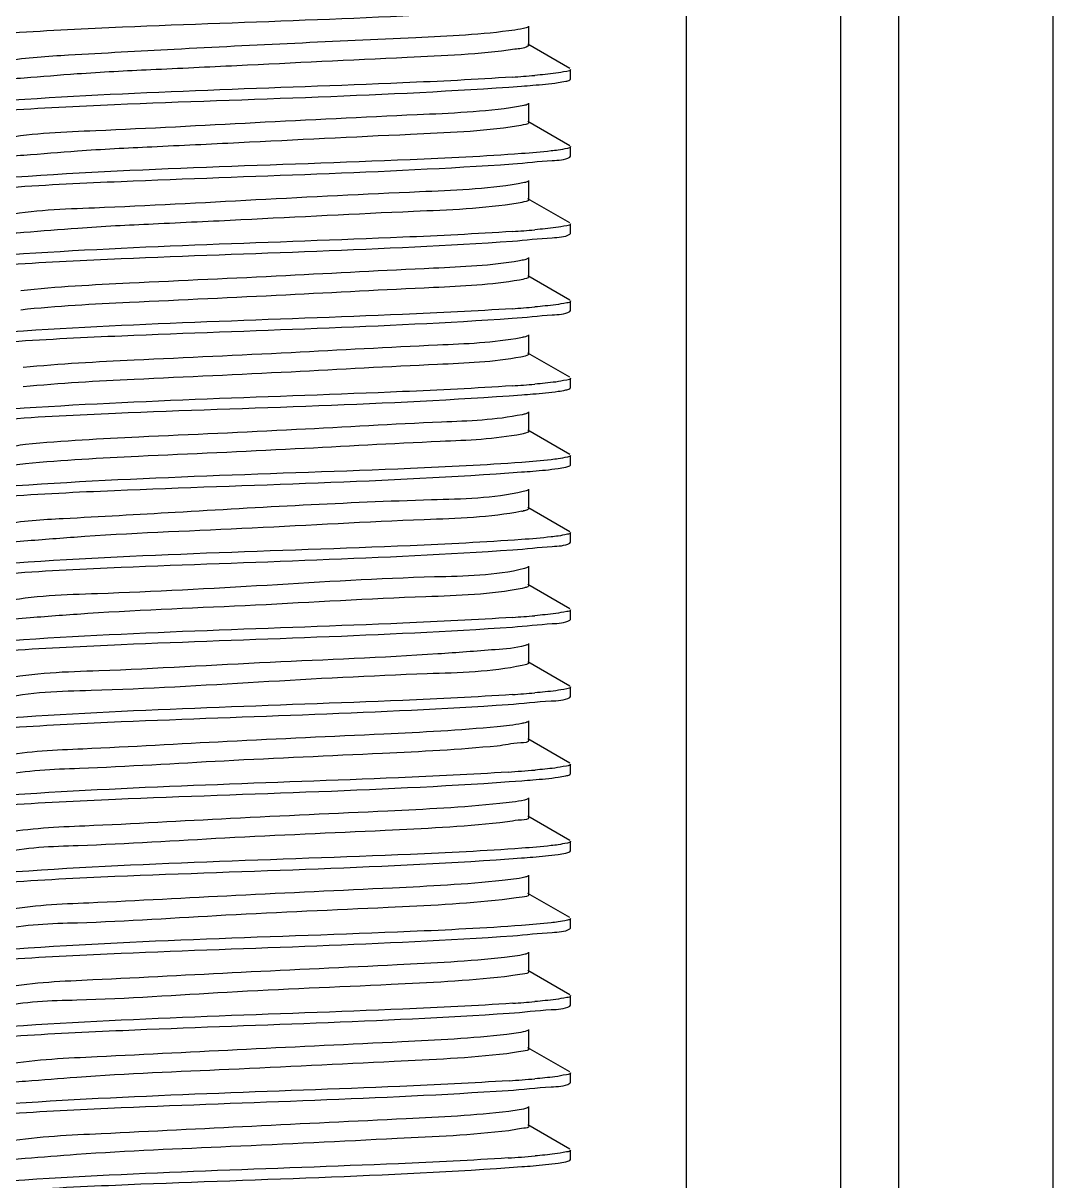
# Model space of a CAD drawing. Extents: x 69728788 to 150676229, y 20333219 to 43663798.
# Drawn here: x 75262220.9 to 75262449.7, y 20706345.2 to 20706602.3 of the extents above; entities that cross this region are included whole.
import ezdxf

# ---------------------------------------------------------------- set-up
doc = ezdxf.new("R2010")
doc.units = 0
doc.header["$LTSCALE"] = 1000
doc.header["$MEASUREMENT"] = 0
doc.layers.get('0').update_dxf_attribs({"linetype": 'CONTINUOUS'})

# ---------------------------------------------------------------- blocks, each defined once
blk = doc.blocks.new('gfhhrryyfd')
at = {"linetype": 'Continuous'}
for p, q in [((3693422.89, -1741005.43), (3693422.89, -1744418.97)), ((3693457.18, -1741005.43), (3693457.18, -1744418.97)), ((3693470.04, -1741005.43), (3693470.04, -1744418.97)), ((3693504.33, -1741005.43), (3693504.33, -1744418.97)), ((3693387.9, -1743580.74), (3693387.9, -1743576.45)), ((3693397.01, -1743585.91), (3693387.71, -1743580.52)), ((3693397.18, -1743588.24), (3693397.18, -1743586.1)), ((3693397.18, -1743588.24), (3693397.18, -1743586.1)), ((3693397.01, -1743588.43), (3693397.18, -1743588.24)), ((3693387.9, -1743597.88), (3693387.9, -1743593.6)), ((3693397.01, -1743603.05), (3693387.71, -1743597.67)), ((3693397.18, -1743605.39), (3693397.18, -1743603.24)), ((3693397.18, -1743605.39), (3693397.18, -1743603.24)), ((3693397.01, -1743605.57), (3693397.18, -1743605.39)), ((3693387.9, -1743615.03), (3693387.9, -1743610.74)), ((3693397.01, -1743620.2), (3693387.71, -1743614.81)), ((3693397.18, -1743622.53), (3693397.18, -1743620.39)), ((3693397.18, -1743622.53), (3693397.18, -1743620.39)), ((3693397.01, -1743622.72), (3693397.18, -1743622.53)), ((3693387.9, -1743632.18), (3693387.9, -1743627.89)), ((3693397.01, -1743637.35), (3693387.71, -1743631.96)), ((3693397.18, -1743639.68), (3693397.18, -1743637.53)), ((3693397.18, -1743639.68), (3693397.18, -1743637.53)), ((3693397.01, -1743639.86), (3693397.18, -1743639.68)), ((3693387.9, -1743649.32), (3693387.9, -1743645.03)), ((3693397.01, -1743654.49), (3693387.71, -1743649.1)), ((3693397.18, -1743656.82), (3693397.18, -1743654.68)), ((3693397.18, -1743656.82), (3693397.18, -1743654.68)), ((3693397.01, -1743657.01), (3693397.18, -1743656.82)), ((3693387.9, -1743666.47), (3693387.9, -1743662.18)), ((3693397.01, -1743671.64), (3693387.71, -1743666.25)), ((3693397.18, -1743673.97), (3693397.18, -1743671.82)), ((3693397.18, -1743673.97), (3693397.18, -1743671.82)), ((3693397.01, -1743674.15), (3693397.18, -1743673.97)), ((3693387.9, -1743683.61), (3693387.9, -1743679.32)), ((3693397.01, -1743688.78), (3693387.71, -1743683.39)), ((3693397.18, -1743691.11), (3693397.18, -1743688.97)), ((3693397.18, -1743691.11), (3693397.18, -1743688.97)), ((3693397.01, -1743691.3), (3693397.18, -1743691.11)), ((3693387.9, -1743700.76), (3693387.9, -1743696.47)), ((3693386.9, -1743701.26), (3693386.42, -1743701.37)), ((3693397.01, -1743705.93), (3693387.71, -1743700.54)), ((3693397.18, -1743708.26), (3693397.18, -1743706.11)), ((3693397.18, -1743708.26), (3693397.18, -1743706.11)), ((3693397.01, -1743708.44), (3693397.18, -1743708.26)), ((3693387.9, -1743717.9), (3693387.9, -1743713.61)), ((3693397.01, -1743723.07), (3693387.71, -1743717.68)), ((3693387.11, -1743718.35), (3693386.45, -1743718.5)), ((3693397.18, -1743725.4), (3693397.18, -1743723.26)), ((3693397.18, -1743725.4), (3693397.18, -1743723.26)), ((3693397.01, -1743725.59), (3693397.18, -1743725.4)), ((3693387.9, -1743735.05), (3693387.9, -1743730.76)), ((3693397.01, -1743740.22), (3693387.71, -1743734.83)), ((3693397.18, -1743742.55), (3693397.18, -1743740.4)), ((3693397.18, -1743742.55), (3693397.18, -1743740.4)), ((3693397.01, -1743742.74), (3693397.18, -1743742.55)), ((3693387.9, -1743752.19), (3693387.9, -1743747.91)), ((3693397.01, -1743757.36), (3693387.71, -1743751.97)), ((3693397.18, -1743759.69), (3693397.18, -1743757.55)), ((3693397.18, -1743759.69), (3693397.18, -1743757.55)), ((3693397.01, -1743759.88), (3693397.18, -1743759.69)), ((3693387.9, -1743769.34), (3693387.9, -1743765.05)), ((3693397.01, -1743774.51), (3693387.71, -1743769.12)), ((3693397.18, -1743776.84), (3693397.18, -1743774.69)), ((3693397.18, -1743776.84), (3693397.18, -1743774.69)), ((3693397.01, -1743777.03), (3693397.18, -1743776.84)), ((3693387.9, -1743786.48), (3693387.9, -1743782.2)), ((3693397.01, -1743791.65), (3693387.71, -1743786.26)), ((3693397.18, -1743793.98), (3693397.18, -1743791.84)), ((3693397.18, -1743793.98), (3693397.18, -1743791.84)), ((3693397.01, -1743794.17), (3693397.18, -1743793.98)), ((3693387.9, -1743803.63), (3693387.9, -1743799.34)), ((3693397.01, -1743808.8), (3693387.71, -1743803.41)), ((3693397.18, -1743811.13), (3693397.18, -1743808.99)), ((3693397.18, -1743811.13), (3693397.18, -1743808.99)), ((3693397.01, -1743811.32), (3693397.18, -1743811.13)), ((3693387.9, -1743820.77), (3693387.9, -1743816.49)), ((3693397.01, -1743825.94), (3693387.71, -1743820.56)), ((3693397.18, -1743828.27), (3693397.18, -1743826.13)), ((3693397.18, -1743828.27), (3693397.18, -1743826.13)), ((3693397.01, -1743828.46), (3693397.18, -1743828.27))]:
    blk.add_line(p, q, dxfattribs=at)
for centre, radius, start, end in [((3693364.49, -1743293.21), 295.25, 273.829, 274.8033), ((3693364.62, -1743329.15), 293.6, 273.8442, 274.8035), ((3693364.54, -1743345.26), 294.64, 273.8345, 274.8034), ((3693364.5, -1743361.85), 295.19, 273.8294, 274.8033), ((3693383.65, -1743670.85), 13.65, 281.4996, 282.8069), ((3693364.63, -1743414.92), 293.55, 273.8446, 274.8035), ((3693364.54, -1743431.01), 294.61, 273.8348, 274.8034), ((3693363.28, -1743432.22), 310.59, 273.6947, 274.7994), ((3693364.63, -1743500.69), 293.51, 273.845, 274.8036), ((3693363.57, -1743504.42), 306.97, 273.7263, 274.8), ((3693363.29, -1743518.06), 310.48, 273.6957, 274.7994)]:
    blk.add_arc(centre, radius, start, end, dxfattribs=at)
for points, knots in [([(3693273.2, -1743577.95), (3693281.33, -1743577.4), (3693318.33, -1743575.62), (3693355.38, -1743574.76), (3693384.21, -1743572.8)], [0, 0, 0, 0, 0.21997, 1, 1, 1, 1]), ([(3693387.71, -1743576.67), (3693387.58, -1743576.74), (3693386.64, -1743577.08), (3693385.65, -1743577.22), (3693384.81, -1743577.34)], [0, 0, 0, 0, 0.145106, 1, 1, 1, 1]), ([(3693384.81, -1743577.34), (3693377.51, -1743578.39), (3693352.2, -1743579.54), (3693319.13, -1743581.07), (3693288.79, -1743582.76), (3693276.3, -1743583.49), (3693271.7, -1743584.25)], [0, 0, 0, 0, 0.195214, 0.66949, 0.876579, 1, 1, 1, 1]), ([(3693384.81, -1743581.62), (3693376.9, -1743582.77), (3693356.22, -1743583.61), (3693329.25, -1743585), (3693304.79, -1743586.15), (3693289, -1743586.91), (3693277.71, -1743587.92), (3693271.71, -1743588.3), (3693269.83, -1743588.95)], [0, 0, 0, 0, 0.2081, 0.537452, 0.703534, 0.845734, 0.94828, 1, 1, 1, 1]), ([(3693387.89, -1743580.74), (3693387.89, -1743580.84), (3693386.81, -1743581.55), (3693385.79, -1743581.48), (3693384.81, -1743581.62)], [0, 0, 0, 0, 0.090621, 1, 1, 1, 1]), ([(3693397.18, -1743586.1), (3693397.18, -1743586.41), (3693395.53, -1743586.61), (3693394.69, -1743586.84), (3693393.86, -1743586.95)], [0, 0, 0, 0, 0.27149, 1, 1, 1, 1]), ([(3693384.21, -1743587.8), (3693376.12, -1743588.35), (3693339.11, -1743590.14), (3693302.07, -1743591), (3693273.2, -1743592.95)], [0, 0, 0, 0, 0.218927, 1, 1, 1, 1]), ([(3693386.29, -1743589.8), (3693387.13, -1743589.74), (3693389.83, -1743589.53), (3693392.54, -1743589.28), (3693394.4, -1743589.02)], [0, 0, 0, 0, 0.30751, 1, 1, 1, 1]), ([(3693394.4, -1743589.02), (3693394.97, -1743588.94), (3693395.84, -1743588.79), (3693396.73, -1743588.59), (3693397.01, -1743588.43)], [0, 0, 0, 0, 0.642991, 1, 1, 1, 1]), ([(3693271.01, -1743595.25), (3693279.28, -1743594.64), (3693317.71, -1743592.77), (3693356.2, -1743592.01), (3693386.29, -1743589.8)], [0, 0, 0, 0, 0.21564, 1, 1, 1, 1]), ([(3693385.18, -1743594.43), (3693377.87, -1743595.55), (3693358.43, -1743596.36), (3693327.25, -1743597.91), (3693296.65, -1743599.61), (3693277.91, -1743600.24), (3693271.16, -1743601.48)], [0, 0, 0, 0, 0.194105, 0.509785, 0.82001, 1, 1, 1, 1]), ([(3693387.71, -1743593.82), (3693387.43, -1743593.97), (3693386.57, -1743594.19), (3693385.73, -1743594.34), (3693385.18, -1743594.43)], [0, 0, 0, 0, 0.36416, 1, 1, 1, 1]), ([(3693385.18, -1743598.71), (3693377.38, -1743599.91), (3693356.73, -1743600.7), (3693329.72, -1743602.12), (3693305.06, -1743603.29), (3693289.09, -1743604.05), (3693277.72, -1743605.08), (3693271.67, -1743605.44), (3693269.8, -1743606.1)], [0, 0, 0, 0, 0.204575, 0.534732, 0.702004, 0.845303, 0.948449, 1, 1, 1, 1]), ([(3693387.9, -1743597.88), (3693387.9, -1743598.15), (3693386.58, -1743598.43), (3693385.86, -1743598.61), (3693385.18, -1743598.71)], [0, 0, 0, 0, 0.278319, 1, 1, 1, 1]), ([(3693386.29, -1743604.8), (3693378.04, -1743605.41), (3693339.61, -1743607.28), (3693301.12, -1743608.04), (3693271.01, -1743610.25)], [0, 0, 0, 0, 0.215051, 1, 1, 1, 1]), ([(3693394.4, -1743604.02), (3693393.89, -1743604.09), (3693391.19, -1743604.42), (3693388.48, -1743604.64), (3693386.29, -1743604.8)], [0, 0, 0, 0, 0.191313, 1, 1, 1, 1]), ([(3693397.18, -1743603.24), (3693397.18, -1743603.51), (3693395.81, -1743603.74), (3693395.1, -1743603.92), (3693394.4, -1743604.02)], [0, 0, 0, 0, 0.274533, 1, 1, 1, 1]), ([(3693272.88, -1743612.26), (3693281.01, -1743611.7), (3693318.15, -1743609.92), (3693355.34, -1743609.06), (3693384.31, -1743607.08)], [0, 0, 0, 0, 0.219067, 1, 1, 1, 1]), ([(3693384.31, -1743607.08), (3693387.25, -1743606.88), (3693391.37, -1743606.31), (3693395.86, -1743606.23), (3693397.01, -1743605.57)], [0, 0, 0, 0, 0.690176, 1, 1, 1, 1]), ([(3693385.53, -1743611.52), (3693378.3, -1743612.71), (3693358.77, -1743613.46), (3693327.4, -1743615.05), (3693296.55, -1743616.79), (3693277.66, -1743617.36), (3693270.96, -1743618.67)], [0, 0, 0, 0, 0.1914, 0.508904, 0.82143, 1, 1, 1, 1]), ([(3693387.71, -1743610.96), (3693387.46, -1743611.1), (3693386.73, -1743611.3), (3693385.99, -1743611.44), (3693385.53, -1743611.52)], [0, 0, 0, 0, 0.370146, 1, 1, 1, 1]), ([(3693387.89, -1743615.03), (3693387.89, -1743615.27), (3693386.77, -1743615.55), (3693386.12, -1743615.71), (3693385.53, -1743615.8)], [0, 0, 0, 0, 0.281673, 1, 1, 1, 1]), ([(3693385.53, -1743615.8), (3693377.86, -1743617.06), (3693357.23, -1743617.79), (3693330.21, -1743619.25), (3693305.34, -1743620.42), (3693289.21, -1743621.18), (3693277.74, -1743622.23), (3693271.64, -1743622.58), (3693269.77, -1743623.26)], [0, 0, 0, 0, 0.200932, 0.531835, 0.700309, 0.844745, 0.948548, 1, 1, 1, 1]), ([(3693397.18, -1743620.39), (3693397.18, -1743620.7), (3693395.54, -1743620.9), (3693394.71, -1743621.13), (3693393.89, -1743621.24)], [0, 0, 0, 0, 0.27161, 1, 1, 1, 1]), ([(3693384.31, -1743622.09), (3693376.18, -1743622.64), (3693339.04, -1743624.43), (3693301.85, -1743625.29), (3693272.88, -1743627.26)], [0, 0, 0, 0, 0.219037, 1, 1, 1, 1]), ([(3693384.25, -1743624.23), (3693387.2, -1743624.03), (3693391.34, -1743623.46), (3693395.86, -1743623.38), (3693397.01, -1743622.72)], [0, 0, 0, 0, 0.690266, 1, 1, 1, 1]), ([(3693272.93, -1743629.4), (3693281.05, -1743628.85), (3693318.16, -1743627.06), (3693355.31, -1743626.2), (3693384.25, -1743624.23)], [0, 0, 0, 0, 0.219143, 1, 1, 1, 1]), ([(3693387.71, -1743628.11), (3693387.5, -1743628.23), (3693386.87, -1743628.41), (3693386.24, -1743628.54), (3693385.85, -1743628.61)], [0, 0, 0, 0, 0.376739, 1, 1, 1, 1]), ([(3693385.85, -1743628.61), (3693379.55, -1743629.72), (3693362.13, -1743630.41), (3693333.27, -1743632.02), (3693302.68, -1743633.39), (3693283.03, -1743634.39), (3693275, -1743635.25)], [0, 0, 0, 0, 0.172879, 0.468878, 0.781995, 1, 1, 1, 1]), ([(3693385.85, -1743632.89), (3693379.55, -1743634.01), (3693362.13, -1743634.7), (3693333.27, -1743636.31), (3693302.68, -1743637.68), (3693283.03, -1743638.68), (3693275, -1743639.54)], [0, 0, 0, 0, 0.172879, 0.468878, 0.781995, 1, 1, 1, 1]), ([(3693387.89, -1743632.18), (3693387.89, -1743632.38), (3693386.94, -1743632.67), (3693386.36, -1743632.8), (3693385.85, -1743632.89)], [0, 0, 0, 0, 0.285344, 1, 1, 1, 1]), ([(3693397.18, -1743637.53), (3693397.18, -1743637.84), (3693395.53, -1743638.05), (3693394.7, -1743638.28), (3693393.87, -1743638.38)], [0, 0, 0, 0, 0.271534, 1, 1, 1, 1]), ([(3693384.25, -1743639.24), (3693376.12, -1743639.79), (3693339.02, -1743641.58), (3693301.87, -1743642.43), (3693272.93, -1743644.4)], [0, 0, 0, 0, 0.219178, 1, 1, 1, 1]), ([(3693384.21, -1743641.38), (3693387.18, -1743641.18), (3693391.33, -1743640.6), (3693395.86, -1743640.53), (3693397.01, -1743639.86)], [0, 0, 0, 0, 0.690313, 1, 1, 1, 1]), ([(3693273.03, -1743646.54), (3693281.16, -1743645.99), (3693318.22, -1743644.2), (3693355.32, -1743643.35), (3693384.21, -1743641.38)], [0, 0, 0, 0, 0.219437, 1, 1, 1, 1]), ([(3693386.15, -1743645.7), (3693380.06, -1743646.86), (3693362.92, -1743647.48), (3693334.32, -1743649.14), (3693303.59, -1743650.49), (3693283.72, -1743651.5), (3693275.52, -1743652.34)], [0, 0, 0, 0, 0.167774, 0.461831, 0.776883, 1, 1, 1, 1]), ([(3693387.71, -1743645.25), (3693387.53, -1743645.36), (3693387, -1743645.52), (3693386.47, -1743645.64), (3693386.15, -1743645.7)], [0, 0, 0, 0, 0.384134, 1, 1, 1, 1]), ([(3693386.15, -1743649.98), (3693380.06, -1743651.15), (3693362.92, -1743651.77), (3693334.32, -1743653.43), (3693303.59, -1743654.77), (3693283.72, -1743655.79), (3693275.52, -1743656.63)], [0, 0, 0, 0, 0.167774, 0.461831, 0.776883, 1, 1, 1, 1]), ([(3693387.89, -1743649.32), (3693387.89, -1743649.5), (3693387.09, -1743649.78), (3693386.59, -1743649.9), (3693386.15, -1743649.98)], [0, 0, 0, 0, 0.289775, 1, 1, 1, 1]), ([(3693384.21, -1743656.38), (3693376.1, -1743656.94), (3693339.04, -1743658.72), (3693301.94, -1743659.58), (3693273.03, -1743661.54)], [0, 0, 0, 0, 0.219145, 1, 1, 1, 1]), ([(3693397.18, -1743654.68), (3693397.18, -1743654.99), (3693395.53, -1743655.2), (3693394.69, -1743655.42), (3693393.86, -1743655.53)], [0, 0, 0, 0, 0.271494, 1, 1, 1, 1]), ([(3693271.12, -1743663.82), (3693279.41, -1743663.21), (3693317.82, -1743661.34), (3693356.28, -1743660.59), (3693386.33, -1743658.38)], [0, 0, 0, 0, 0.216129, 1, 1, 1, 1]), ([(3693386.33, -1743658.38), (3693387.16, -1743658.32), (3693389.86, -1743658.1), (3693392.56, -1743657.86), (3693394.41, -1743657.6)], [0, 0, 0, 0, 0.307527, 1, 1, 1, 1]), ([(3693394.41, -1743657.6), (3693394.98, -1743657.52), (3693395.85, -1743657.37), (3693396.74, -1743657.17), (3693397.01, -1743657.01)], [0, 0, 0, 0, 0.642834, 1, 1, 1, 1]), ([(3693386.42, -1743662.79), (3693380.55, -1743664.01), (3693363.7, -1743664.54), (3693335.36, -1743666.26), (3693304.52, -1743667.58), (3693284.44, -1743668.6), (3693276.07, -1743669.43)], [0, 0, 0, 0, 0.162646, 0.454753, 0.771748, 1, 1, 1, 1]), ([(3693387.71, -1743662.4), (3693387.56, -1743662.48), (3693387.13, -1743662.63), (3693386.69, -1743662.73), (3693386.42, -1743662.79)], [0, 0, 0, 0, 0.392529, 1, 1, 1, 1]), ([(3693387.9, -1743666.47), (3693387.89, -1743666.64), (3693387.18, -1743666.91), (3693386.71, -1743667.02), (3693386.31, -1743667.1)], [0, 0, 0, 0, 0.292517, 1, 1, 1, 1]), ([(3693276.07, -1743669.43), (3693274.38, -1743669.6), (3693272.79, -1743670.12), (3693269.29, -1743670.14), (3693269.3, -1743670.75)], [0, 0, 0, 0, 0.734772, 1, 1, 1, 1]), ([(3693386.31, -1743667.1), (3693380.37, -1743668.28), (3693363.48, -1743668.86), (3693335.14, -1743670.55), (3693304.39, -1743671.87), (3693284.4, -1743672.89), (3693276.07, -1743673.72)], [0, 0, 0, 0, 0.164346, 0.456483, 0.772538, 1, 1, 1, 1]), ([(3693397.18, -1743671.82), (3693397.18, -1743672.09), (3693395.82, -1743672.32), (3693395.11, -1743672.5), (3693394.41, -1743672.6)], [0, 0, 0, 0, 0.274605, 1, 1, 1, 1]), ([(3693276.07, -1743673.72), (3693275.23, -1743673.8), (3693273.06, -1743674.12), (3693270.68, -1743674.12), (3693269.48, -1743674.82)], [0, 0, 0, 0, 0.376452, 1, 1, 1, 1]), ([(3693386.33, -1743673.38), (3693378.1, -1743673.99), (3693339.69, -1743675.86), (3693301.23, -1743676.63), (3693271.12, -1743678.82)], [0, 0, 0, 0, 0.214712, 1, 1, 1, 1]), ([(3693394.41, -1743672.6), (3693393.9, -1743672.67), (3693391.21, -1743673), (3693388.52, -1743673.22), (3693386.33, -1743673.38)], [0, 0, 0, 0, 0.191302, 1, 1, 1, 1]), ([(3693394.4, -1743674.75), (3693394.97, -1743674.66), (3693395.84, -1743674.51), (3693396.73, -1743674.31), (3693397.01, -1743674.15)], [0, 0, 0, 0, 0.642987, 1, 1, 1, 1]), ([(3693271.01, -1743680.97), (3693279.28, -1743680.37), (3693317.71, -1743678.49), (3693356.2, -1743677.74), (3693386.29, -1743675.52)], [0, 0, 0, 0, 0.215653, 1, 1, 1, 1]), ([(3693386.29, -1743675.52), (3693387.13, -1743675.46), (3693389.83, -1743675.25), (3693392.54, -1743675.01), (3693394.4, -1743674.75)], [0, 0, 0, 0, 0.307511, 1, 1, 1, 1]), ([(3693387.71, -1743679.54), (3693387.58, -1743679.61), (3693387.24, -1743679.74), (3693386.89, -1743679.83), (3693386.67, -1743679.88)], [0, 0, 0, 0, 0.401923, 1, 1, 1, 1]), ([(3693386.67, -1743679.88), (3693380.01, -1743681.4), (3693353.97, -1743681.9), (3693319.98, -1743683.89), (3693288.17, -1743685.75), (3693275.22, -1743686.35), (3693270.73, -1743687.3)], [0, 0, 0, 0, 0.176446, 0.666999, 0.881663, 1, 1, 1, 1]), ([(3693386.37, -1743684.23), (3693379.25, -1743685.68), (3693359.1, -1743686.13), (3693326.81, -1743688.16), (3693297.34, -1743689.17), (3693278.61, -1743690.69), (3693272.11, -1743691.13), (3693270, -1743691.76)], [0, 0, 0, 0, 0.18687, 0.514831, 0.834376, 0.943334, 1, 1, 1, 1]), ([(3693387.89, -1743683.61), (3693387.89, -1743683.75), (3693387.37, -1743684.01), (3693386.98, -1743684.09), (3693386.67, -1743684.17)], [0, 0, 0, 0, 0.301807, 1, 1, 1, 1]), ([(3693394.4, -1743689.75), (3693393.89, -1743689.82), (3693391.19, -1743690.15), (3693388.48, -1743690.37), (3693386.29, -1743690.53)], [0, 0, 0, 0, 0.191313, 1, 1, 1, 1]), ([(3693397.18, -1743688.97), (3693397.18, -1743689.24), (3693395.81, -1743689.46), (3693395.1, -1743689.65), (3693394.4, -1743689.75)], [0, 0, 0, 0, 0.274535, 1, 1, 1, 1]), ([(3693386.29, -1743690.53), (3693378.04, -1743691.13), (3693339.61, -1743693.01), (3693301.13, -1743693.77), (3693271.01, -1743695.97)], [0, 0, 0, 0, 0.215042, 1, 1, 1, 1]), ([(3693384.31, -1743692.81), (3693387.25, -1743692.61), (3693391.37, -1743692.04), (3693395.86, -1743691.96), (3693397.01, -1743691.3)], [0, 0, 0, 0, 0.690173, 1, 1, 1, 1]), ([(3693272.88, -1743697.99), (3693281.01, -1743697.43), (3693318.15, -1743695.64), (3693355.34, -1743694.79), (3693384.31, -1743692.81)], [0, 0, 0, 0, 0.219068, 1, 1, 1, 1]), ([(3693386.9, -1743696.97), (3693380.43, -1743698.61), (3693361.11, -1743698.75), (3693329.6, -1743700.77), (3693297.56, -1743702.52), (3693277.72, -1743702.98), (3693270.75, -1743704.44)], [0, 0, 0, 0, 0.172051, 0.492047, 0.816531, 1, 1, 1, 1]), ([(3693387.71, -1743696.69), (3693387.6, -1743696.75), (3693387.34, -1743696.85), (3693387.07, -1743696.93), (3693386.9, -1743696.97)], [0, 0, 0, 0, 0.41269, 1, 1, 1, 1]), ([(3693386.42, -1743701.37), (3693379.41, -1743702.82), (3693359.48, -1743703.25), (3693327.41, -1743705.27), (3693298, -1743706.31), (3693279.07, -1743707.77), (3693272.43, -1743708.26), (3693270.2, -1743708.85)], [0, 0, 0, 0, 0.184387, 0.509861, 0.829743, 0.940495, 1, 1, 1, 1]), ([(3693387.89, -1743700.76), (3693387.89, -1743700.87), (3693387.48, -1743701.11), (3693387.16, -1743701.19), (3693386.9, -1743701.26)], [0, 0, 0, 0, 0.310032, 1, 1, 1, 1]), ([(3693384.31, -1743707.81), (3693376.19, -1743708.37), (3693339.04, -1743710.16), (3693301.86, -1743711.01), (3693272.88, -1743712.99)], [0, 0, 0, 0, 0.219029, 1, 1, 1, 1]), ([(3693397.18, -1743706.11), (3693397.18, -1743706.42), (3693395.54, -1743706.63), (3693394.71, -1743706.85), (3693393.89, -1743706.96)], [0, 0, 0, 0, 0.271614, 1, 1, 1, 1]), ([(3693272.93, -1743715.13), (3693281.05, -1743714.57), (3693318.16, -1743712.79), (3693355.31, -1743711.93), (3693384.25, -1743709.96)], [0, 0, 0, 0, 0.219138, 1, 1, 1, 1]), ([(3693384.25, -1743709.96), (3693387.2, -1743709.76), (3693391.34, -1743709.19), (3693395.86, -1743709.11), (3693397.01, -1743708.44)], [0, 0, 0, 0, 0.690264, 1, 1, 1, 1]), ([(3693387.11, -1743714.06), (3693384.95, -1743714.67), (3693378.39, -1743715.14), (3693359.57, -1743716.63), (3693330.13, -1743717.66), (3693297.93, -1743719.68), (3693277.87, -1743720.12), (3693270.8, -1743721.57)], [0, 0, 0, 0, 0.057838, 0.167543, 0.487244, 0.814181, 1, 1, 1, 1]), ([(3693387.71, -1743713.83), (3693387.63, -1743713.88), (3693387.43, -1743713.96), (3693387.23, -1743714.03), (3693387.11, -1743714.06)], [0, 0, 0, 0, 0.425019, 1, 1, 1, 1]), ([(3693387.89, -1743717.9), (3693387.89, -1743718), (3693387.58, -1743718.22), (3693387.31, -1743718.29), (3693387.11, -1743718.35)], [0, 0, 0, 0, 0.320305, 1, 1, 1, 1]), ([(3693386.45, -1743718.5), (3693379.54, -1743719.95), (3693359.82, -1743720.41), (3693327.92, -1743722.18), (3693296.37, -1743724.12), (3693277, -1743724.38), (3693270.42, -1743725.94)], [0, 0, 0, 0, 0.182223, 0.50526, 0.82533, 1, 1, 1, 1]), ([(3693397.18, -1743723.26), (3693397.18, -1743723.57), (3693395.53, -1743723.78), (3693394.7, -1743724), (3693393.87, -1743724.11)], [0, 0, 0, 0, 0.271536, 1, 1, 1, 1]), ([(3693384.25, -1743724.96), (3693376.13, -1743725.51), (3693339.02, -1743727.3), (3693301.87, -1743728.16), (3693272.93, -1743730.13)], [0, 0, 0, 0, 0.219177, 1, 1, 1, 1]), ([(3693383.3, -1743727.17), (3693386.48, -1743726.96), (3693390.92, -1743726.34), (3693395.78, -1743726.3), (3693397.01, -1743725.59)], [0, 0, 0, 0, 0.691533, 1, 1, 1, 1]), ([(3693273.25, -1743732.25), (3693281.26, -1743731.71), (3693317.95, -1743729.95), (3693354.67, -1743729.06), (3693383.3, -1743727.17)], [0, 0, 0, 0, 0.218817, 1, 1, 1, 1]), ([(3693387.29, -1743731.15), (3693386.98, -1743731.25), (3693384.87, -1743731.72), (3693382.71, -1743731.92), (3693380.89, -1743732.1)], [0, 0, 0, 0, 0.152407, 1, 1, 1, 1]), ([(3693387.71, -1743730.98), (3693387.65, -1743731.01), (3693387.51, -1743731.07), (3693387.37, -1743731.12), (3693387.29, -1743731.15)], [0, 0, 0, 0, 0.43932, 1, 1, 1, 1]), ([(3693380.89, -1743732.1), (3693372.52, -1743732.92), (3693352.5, -1743733.95), (3693321.77, -1743735.26), (3693293.54, -1743736.95), (3693276.74, -1743737.52), (3693270.85, -1743738.71)], [0, 0, 0, 0, 0.228997, 0.545176, 0.836537, 1, 1, 1, 1]), ([(3693387.89, -1743735.05), (3693387.9, -1743735.68), (3693384.28, -1743735.68), (3693382.64, -1743736.22), (3693380.89, -1743736.39)], [0, 0, 0, 0, 0.265195, 1, 1, 1, 1]), ([(3693380.89, -1743736.39), (3693372.41, -1743737.21), (3693352.16, -1743738.25), (3693321.16, -1743739.55), (3693292.97, -1743741.34), (3693276.26, -1743741.77), (3693270.55, -1743743.06)], [0, 0, 0, 0, 0.23121, 0.549998, 0.841262, 1, 1, 1, 1]), ([(3693397.18, -1743740.4), (3693397.18, -1743740.73), (3693395.41, -1743740.93), (3693394.53, -1743741.17), (3693393.65, -1743741.28)], [0, 0, 0, 0, 0.270528, 1, 1, 1, 1]), ([(3693383.3, -1743742.17), (3693375.17, -1743742.71), (3693338.49, -1743744.46), (3693301.76, -1743745.33), (3693273.25, -1743747.25)], [0, 0, 0, 0, 0.221759, 1, 1, 1, 1]), ([(3693386.34, -1743744.1), (3693387.16, -1743744.04), (3693389.86, -1743743.83), (3693392.56, -1743743.59), (3693394.41, -1743743.32)], [0, 0, 0, 0, 0.307527, 1, 1, 1, 1]), ([(3693394.41, -1743743.32), (3693394.98, -1743743.24), (3693395.85, -1743743.09), (3693396.74, -1743742.89), (3693397.01, -1743742.74)], [0, 0, 0, 0, 0.642828, 1, 1, 1, 1]), ([(3693271.13, -1743749.54), (3693279.41, -1743748.94), (3693317.82, -1743747.07), (3693356.28, -1743746.32), (3693386.34, -1743744.1)], [0, 0, 0, 0, 0.216148, 1, 1, 1, 1]), ([(3693381.44, -1743749.19), (3693373.17, -1743750.03), (3693353.22, -1743751.05), (3693322.44, -1743752.38), (3693293.95, -1743754.06), (3693276.93, -1743754.65), (3693270.93, -1743755.84)], [0, 0, 0, 0, 0.22522, 0.541066, 0.834324, 1, 1, 1, 1]), ([(3693387.71, -1743748.12), (3693387.48, -1743748.25), (3693385.4, -1743748.82), (3693383.29, -1743749), (3693381.44, -1743749.19)], [0, 0, 0, 0, 0.123951, 1, 1, 1, 1]), ([(3693381.44, -1743753.48), (3693372.99, -1743754.33), (3693352.61, -1743755.38), (3693321.34, -1743756.66), (3693292.9, -1743758.54), (3693276.04, -1743758.87), (3693270.38, -1743760.24)], [0, 0, 0, 0, 0.229214, 0.549847, 0.842959, 1, 1, 1, 1]), ([(3693387.89, -1743752.19), (3693387.9, -1743752.78), (3693384.57, -1743752.83), (3693383.06, -1743753.31), (3693381.44, -1743753.48)], [0, 0, 0, 0, 0.265624, 1, 1, 1, 1]), ([(3693386.34, -1743759.1), (3693378.1, -1743759.71), (3693339.7, -1743761.59), (3693301.24, -1743762.35), (3693271.13, -1743764.55)], [0, 0, 0, 0, 0.214698, 1, 1, 1, 1]), ([(3693394.41, -1743758.33), (3693393.9, -1743758.4), (3693391.21, -1743758.73), (3693388.52, -1743758.94), (3693386.34, -1743759.1)], [0, 0, 0, 0, 0.191302, 1, 1, 1, 1]), ([(3693397.18, -1743757.55), (3693397.18, -1743757.82), (3693395.82, -1743758.04), (3693395.11, -1743758.23), (3693394.41, -1743758.33)], [0, 0, 0, 0, 0.274607, 1, 1, 1, 1]), ([(3693271.01, -1743766.7), (3693279.29, -1743766.09), (3693317.72, -1743764.22), (3693356.2, -1743763.47), (3693386.3, -1743761.25)], [0, 0, 0, 0, 0.215666, 1, 1, 1, 1]), ([(3693386.3, -1743761.25), (3693387.13, -1743761.19), (3693389.83, -1743760.98), (3693392.54, -1743760.73), (3693394.4, -1743760.47)], [0, 0, 0, 0, 0.307511, 1, 1, 1, 1]), ([(3693394.4, -1743760.47), (3693394.97, -1743760.39), (3693395.84, -1743760.24), (3693396.73, -1743760.04), (3693397.01, -1743759.88)], [0, 0, 0, 0, 0.642983, 1, 1, 1, 1]), ([(3693381.97, -1743766.28), (3693373.88, -1743767.14), (3693354.14, -1743768.14), (3693323.49, -1743769.5), (3693294.73, -1743771.13), (3693277.43, -1743771.79), (3693271.22, -1743772.93)], [0, 0, 0, 0, 0.2201, 0.53401, 0.829213, 1, 1, 1, 1]), ([(3693387.71, -1743765.27), (3693387.5, -1743765.39), (3693385.6, -1743765.93), (3693383.66, -1743766.1), (3693381.97, -1743766.28)], [0, 0, 0, 0, 0.1262, 1, 1, 1, 1]), ([(3693387.89, -1743769.34), (3693387.9, -1743769.88), (3693384.86, -1743769.97), (3693383.45, -1743770.41), (3693381.97, -1743770.57)], [0, 0, 0, 0, 0.266409, 1, 1, 1, 1]), ([(3693381.97, -1743770.57), (3693373.55, -1743771.46), (3693353.08, -1743772.49), (3693321.56, -1743773.78), (3693292.9, -1743775.75), (3693275.88, -1743775.97), (3693270.25, -1743777.42)], [0, 0, 0, 0, 0.226945, 0.549209, 0.84423, 1, 1, 1, 1]), ([(3693397.18, -1743774.69), (3693397.18, -1743774.96), (3693395.81, -1743775.19), (3693395.1, -1743775.37), (3693394.4, -1743775.47)], [0, 0, 0, 0, 0.274537, 1, 1, 1, 1]), ([(3693386.3, -1743776.25), (3693378.05, -1743776.86), (3693339.62, -1743778.73), (3693301.13, -1743779.49), (3693271.01, -1743781.7)], [0, 0, 0, 0, 0.215033, 1, 1, 1, 1]), ([(3693384.31, -1743778.54), (3693387.25, -1743778.34), (3693391.37, -1743777.77), (3693395.86, -1743777.68), (3693397.01, -1743777.03)], [0, 0, 0, 0, 0.690169, 1, 1, 1, 1]), ([(3693394.4, -1743775.47), (3693393.89, -1743775.55), (3693391.19, -1743775.88), (3693388.48, -1743776.09), (3693386.3, -1743776.25)], [0, 0, 0, 0, 0.191313, 1, 1, 1, 1]), ([(3693272.88, -1743783.71), (3693281.01, -1743783.16), (3693318.15, -1743781.37), (3693355.34, -1743780.51), (3693384.31, -1743778.54)], [0, 0, 0, 0, 0.219069, 1, 1, 1, 1]), ([(3693387.71, -1743782.41), (3693387.51, -1743782.53), (3693385.79, -1743783.04), (3693384.02, -1743783.2), (3693382.48, -1743783.37)], [0, 0, 0, 0, 0.128627, 1, 1, 1, 1]), ([(3693382.48, -1743783.37), (3693374.56, -1743784.24), (3693355.05, -1743785.23), (3693324.54, -1743786.61), (3693295.53, -1743788.2), (3693277.95, -1743788.93), (3693271.53, -1743790.02)], [0, 0, 0, 0, 0.215, 0.526978, 0.824118, 1, 1, 1, 1]), ([(3693382.48, -1743787.66), (3693374.11, -1743788.58), (3693353.56, -1743789.61), (3693321.83, -1743790.89), (3693292.94, -1743792.95), (3693275.75, -1743793.06), (3693270.15, -1743794.59)], [0, 0, 0, 0, 0.224438, 0.548154, 0.845143, 1, 1, 1, 1]), ([(3693387.89, -1743786.48), (3693387.9, -1743786.98), (3693385.13, -1743787.11), (3693383.84, -1743787.51), (3693382.48, -1743787.66)], [0, 0, 0, 0, 0.267355, 1, 1, 1, 1]), ([(3693397.18, -1743791.84), (3693397.18, -1743792.15), (3693395.54, -1743792.36), (3693394.71, -1743792.58), (3693393.89, -1743792.69)], [0, 0, 0, 0, 0.271617, 1, 1, 1, 1]), ([(3693384.31, -1743793.54), (3693376.19, -1743794.09), (3693339.05, -1743795.88), (3693301.86, -1743796.74), (3693272.88, -1743798.71)], [0, 0, 0, 0, 0.219021, 1, 1, 1, 1]), ([(3693383.52, -1743795.74), (3693386.64, -1743795.53), (3693391.02, -1743794.92), (3693395.8, -1743794.87), (3693397.01, -1743794.17)], [0, 0, 0, 0, 0.691245, 1, 1, 1, 1]), ([(3693273.49, -1743800.82), (3693281.54, -1743800.28), (3693318.22, -1743798.52), (3693354.94, -1743797.63), (3693383.52, -1743795.74)], [0, 0, 0, 0, 0.219887, 1, 1, 1, 1]), ([(3693382.97, -1743800.46), (3693375.23, -1743801.35), (3693355.95, -1743802.32), (3693325.59, -1743803.73), (3693296.34, -1743805.27), (3693278.5, -1743806.06), (3693271.86, -1743807.11)], [0, 0, 0, 0, 0.209915, 0.519968, 0.819038, 1, 1, 1, 1]), ([(3693387.71, -1743799.56), (3693387.52, -1743799.66), (3693385.97, -1743800.14), (3693384.36, -1743800.3), (3693382.97, -1743800.46)], [0, 0, 0, 0, 0.131334, 1, 1, 1, 1]), ([(3693382.97, -1743804.75), (3693374.66, -1743805.71), (3693354.04, -1743806.67), (3693322.21, -1743808.27), (3693294.85, -1743809.36), (3693277.86, -1743810.75), (3693272, -1743811.2), (3693270.06, -1743811.76)], [0, 0, 0, 0, 0.221704, 0.546695, 0.845683, 0.946468, 1, 1, 1, 1]), ([(3693387.9, -1743803.63), (3693387.9, -1743804.08), (3693385.4, -1743804.25), (3693384.2, -1743804.61), (3693382.97, -1743804.75)], [0, 0, 0, 0, 0.26871, 1, 1, 1, 1]), ([(3693383.52, -1743810.74), (3693375.43, -1743811.27), (3693338.76, -1743813.03), (3693302.04, -1743813.91), (3693273.49, -1743815.82)], [0, 0, 0, 0, 0.220721, 1, 1, 1, 1]), ([(3693397.18, -1743808.99), (3693397.18, -1743809.31), (3693395.43, -1743809.51), (3693394.56, -1743809.75), (3693393.69, -1743809.86)], [0, 0, 0, 0, 0.270699, 1, 1, 1, 1]), ([(3693273.25, -1743817.98), (3693281.27, -1743817.44), (3693317.96, -1743815.67), (3693354.68, -1743814.78), (3693383.3, -1743812.89)], [0, 0, 0, 0, 0.218851, 1, 1, 1, 1]), ([(3693383.3, -1743812.89), (3693386.48, -1743812.68), (3693390.93, -1743812.07), (3693395.78, -1743812.02), (3693397.01, -1743811.32)], [0, 0, 0, 0, 0.691524, 1, 1, 1, 1]), ([(3693383.43, -1743817.55), (3693375.88, -1743818.46), (3693356.83, -1743819.41), (3693326.64, -1743820.84), (3693297.17, -1743822.35), (3693279.06, -1743823.18), (3693272.22, -1743824.2)], [0, 0, 0, 0, 0.204842, 0.512973, 0.813968, 1, 1, 1, 1]), ([(3693387.71, -1743816.7), (3693387.54, -1743816.8), (3693386.14, -1743817.25), (3693384.69, -1743817.4), (3693383.43, -1743817.55)], [0, 0, 0, 0, 0.134033, 1, 1, 1, 1]), ([(3693387.89, -1743820.77), (3693387.9, -1743821.19), (3693385.65, -1743821.39), (3693384.55, -1743821.7), (3693383.43, -1743821.84)], [0, 0, 0, 0, 0.269812, 1, 1, 1, 1]), ([(3693383.43, -1743821.84), (3693375.2, -1743822.83), (3693354.54, -1743823.78), (3693322.55, -1743825.41), (3693294.92, -1743826.49), (3693277.79, -1743827.91), (3693271.91, -1743828.35), (3693269.99, -1743828.93)], [0, 0, 0, 0, 0.218801, 0.544965, 0.846028, 0.947082, 1, 1, 1, 1]), ([(3693397.18, -1743826.13), (3693397.18, -1743826.46), (3693395.41, -1743826.65), (3693394.54, -1743826.9), (3693393.65, -1743827.01)], [0, 0, 0, 0, 0.270533, 1, 1, 1, 1]), ([(3693383.3, -1743827.9), (3693375.18, -1743828.43), (3693338.5, -1743830.19), (3693301.77, -1743831.06), (3693273.25, -1743832.98)], [0, 0, 0, 0, 0.221727, 1, 1, 1, 1]), ([(3693394.41, -1743829.05), (3693394.98, -1743828.97), (3693395.85, -1743828.82), (3693396.74, -1743828.62), (3693397.01, -1743828.46)], [0, 0, 0, 0, 0.642823, 1, 1, 1, 1]), ([(3693271.13, -1743835.27), (3693279.42, -1743834.67), (3693317.82, -1743832.8), (3693356.28, -1743832.04), (3693386.34, -1743829.83)], [0, 0, 0, 0, 0.216168, 1, 1, 1, 1]), ([(3693386.34, -1743829.83), (3693387.17, -1743829.77), (3693389.86, -1743829.56), (3693392.56, -1743829.31), (3693394.41, -1743829.05)], [0, 0, 0, 0, 0.307528, 1, 1, 1, 1])]:
    blk.add_open_spline(points, degree=3, knots=knots, dxfattribs=at)
for points in [[(3693393.86, -1743586.95), (3693392.32, -1743587.15), (3693390.77, -1743587.29), (3693389.22, -1743587.43)], [(3693393.89, -1743621.24), (3693392.33, -1743621.44), (3693390.77, -1743621.58), (3693389.21, -1743621.72)], [(3693393.87, -1743638.38), (3693392.32, -1743638.58), (3693390.77, -1743638.73), (3693389.21, -1743638.86)], [(3693393.86, -1743655.53), (3693392.32, -1743655.73), (3693390.77, -1743655.87), (3693389.22, -1743656.01)], [(3693393.89, -1743706.96), (3693392.33, -1743707.16), (3693390.77, -1743707.31), (3693389.21, -1743707.44)], [(3693393.87, -1743724.11), (3693392.32, -1743724.31), (3693390.77, -1743724.45), (3693389.21, -1743724.59)], [(3693393.65, -1743741.28), (3693392.19, -1743741.47), (3693390.73, -1743741.6), (3693389.27, -1743741.73)], [(3693393.89, -1743792.69), (3693392.33, -1743792.89), (3693390.77, -1743793.04), (3693389.21, -1743793.17)], [(3693393.69, -1743809.86), (3693392.22, -1743810.05), (3693390.74, -1743810.18), (3693389.25, -1743810.31)], [(3693393.65, -1743827.01), (3693392.19, -1743827.19), (3693390.73, -1743827.33), (3693389.27, -1743827.45)]]:
    blk.add_open_spline(points, degree=3, dxfattribs=at)

msp = doc.modelspace()

# ---------------------------------------------------------------- block references
at = {"lineweight": -3, "xscale": 0.9999959468841553, "yscale": 0.9999959506094456, "zscale": 0.9999959495959999}
msp.add_blockref('gfhhrryyfd', (71568960.34, 22450171.07), dxfattribs=at)

doc.saveas('drawing.dxf')
